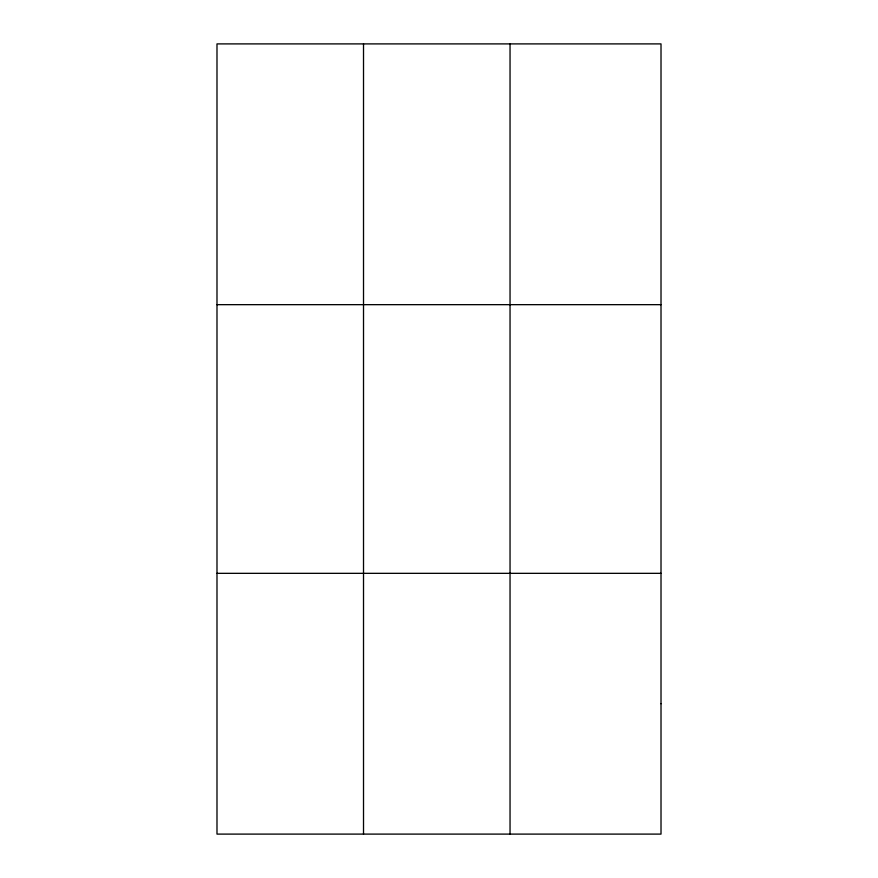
<?xml version="1.0" encoding="UTF-8"?>
<svg xmlns="http://www.w3.org/2000/svg" width="878" height="878" viewBox="0 0 878 878"><rect width="100%" height="100%" fill="white"/><g stroke="black" fill="none" stroke-linecap="round" stroke-linejoin="round"><path stroke-width="1.32" d="M363.514 43.9L363.514 834.1M510.041 43.9L510.041 834.1M216.987 304.666L661.013 304.666M216.987 573.334L661.013 573.334M661.013 703.717L661.013 834.1L216.987 834.1L216.987 43.9L661.013 43.9L661.013 703.717"/></g></svg>
